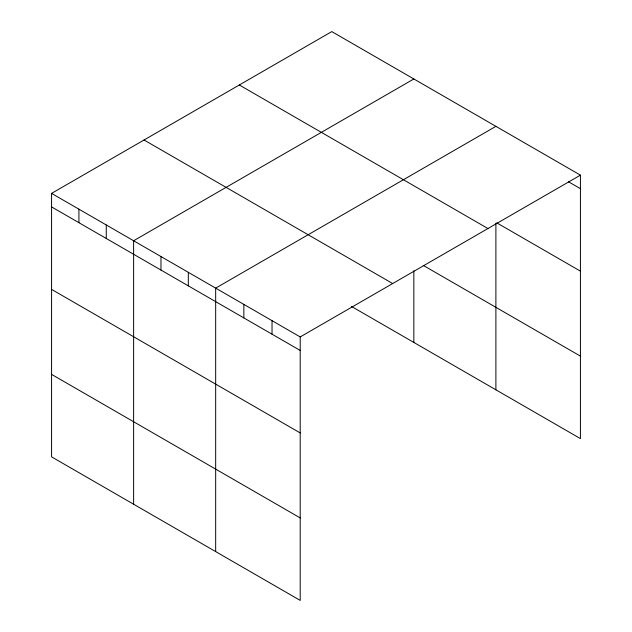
<?xml version="1.0" encoding="UTF-8"?>
<svg xmlns="http://www.w3.org/2000/svg" width="632" height="632" viewBox="0 0 632 632"><rect width="100%" height="100%" fill="white"/><g stroke="black" fill="none" stroke-linecap="round" stroke-linejoin="round"><path stroke-width="0.95" d="M580.429 175.143L300.208 336.935L300.208 600.4L51.571 456.857L51.571 193.384L331.792 31.6L580.429 175.143L580.429 438.616L351.455 306.417M413.842 78.968L133.621 240.752L133.621 504.225M495.891 126.345L215.67 288.129L215.67 551.594M568.476 181.763L580.429 188.668M496.744 222.835L580.429 271.144M239.323 84.988L487.951 228.539M423.243 265.385L580.429 356.132M144.049 139.996L392.677 283.547M51.571 193.384L300.208 336.935M51.571 206.901L300.208 350.452M51.571 289.385L300.208 432.936M51.571 374.373L300.208 517.916M495.891 223.309L495.891 389.81M413.842 270.757L413.842 342.441M272.029 320.661L272.029 334.178M243.849 304.395L243.849 317.912M188.32 272.337L188.32 285.854M160.97 256.545L160.97 270.062M106.271 224.968L106.271 238.485M78.921 209.176L78.921 222.693"/></g></svg>
